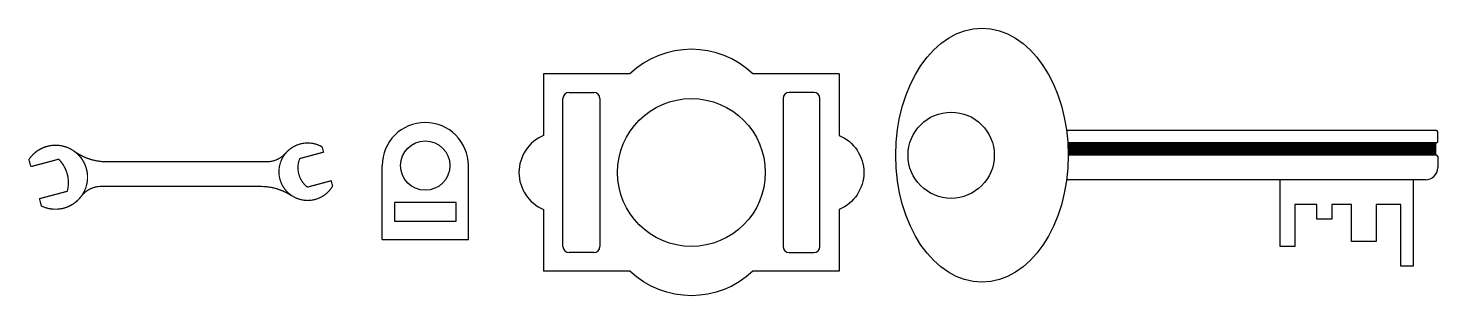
# Model space of a CAD drawing. Header units: millimetres. Extents: x 216 to 1364, y 18 to 235.
import ezdxf

# ---------------------------------------------------------------- set-up
doc = ezdxf.new("R2010")
doc.units = ezdxf.units.MM

msp = doc.modelspace()

# ---------------------------------------------------------------- linework, layer by layer
for p, q in [((1359.4, 151.9), (1059.1, 151.9)), ((1360.4, 142.9), (1360.4, 150.9)), ((1359.4, 141.9), (1060.1, 141.9)), ((1358.7, 141.9), (1358.7, 131.9)), ((1359.4, 131.9), (1060.4, 131.9)), ((1360.4, 130.9), (1360.4, 121.9)), ((503.4, 63.5), (503.4, 123.5)), ((573.4, 63.5), (573.4, 123.5)), ((1350.4, 111.9), (1059.1, 111.9)), ((1232.4, 57.9), (1232.4, 111.9)), ((1350.4, 111.9), (1340.4, 111.9)), ((1340.4, 111.9), (1340.4, 41.9)), ((1262.4, 91.9), (1244.4, 91.9)), ((1244.4, 91.9), (1244.4, 57.9)), ((1262.4, 79.9), (1262.4, 91.9)), ((1290.4, 91.9), (1274.4, 91.9)), ((1274.4, 91.9), (1274.4, 79.9)), ((1290.4, 61.9), (1290.4, 91.9)), ((1330.4, 91.9), (1310.4, 91.9)), ((1310.4, 91.9), (1310.4, 61.9)), ((1330.4, 41.9), (1330.4, 91.9)), ((1274.4, 79.9), (1262.4, 79.9)), ((503.4, 63.5), (573.4, 63.5)), ((1244.4, 57.9), (1232.4, 57.9)), ((1310.4, 61.9), (1290.4, 61.9)), ((1340.4, 41.9), (1330.4, 41.9))]:
    msp.add_line(p, q)
for points in [[(874.5, 197.9), (804.5, 197.9, 0.4), (704.5, 197.9), (634.5, 197.9)], [(634.5, 197.9), (634.5, 147.9, 0.666667), (634.5, 87.9), (634.5, 37.9)], [(874.5, 197.9), (874.5, 147.9, -0.666667), (874.5, 87.9), (874.5, 37.9)], [(874.5, 37.9), (804.5, 37.9, -0.4), (704.5, 37.9), (634.5, 37.9)]]:
    msp.add_lwpolyline(points, format="xyb")
for points in [[(650.2, 57.9), (650.2, 177.9)], [(655.2, 182.9), (675.2, 182.9)], [(680.2, 177.9), (680.2, 57.9)], [(828.9, 177.9), (828.9, 57.9)], [(853.9, 182.9), (833.9, 182.9)], [(858.9, 57.9), (858.9, 177.9)], [(675.2, 52.9), (655.2, 52.9)], [(833.9, 52.9), (853.9, 52.9)]]:
    msp.add_lwpolyline(points)
for points in [[(845.9, 182.9), (845.9, 182.9)], [(513.4, 78.5), (563.4, 78.5), (563.4, 93.5), (513.4, 93.5)], [(845.9, 52.9), (845.9, 52.9)]]:
    msp.add_lwpolyline(points, close=True)
at = {"const_width": 1}
msp.add_lwpolyline([(247.7, 102.6), (247.8, 102.9), (247.9, 103.1), (247.9, 103.3), (248, 103.6), (248, 103.8), (248.1, 104), (248.1, 104.2), (248.1, 104.3), (248.2, 104.4), (248.2, 104.5), (248.2, 104.6), (248.2, 104.8), (248.2, 104.9), (248.3, 105), (248.3, 105.1), (248.3, 105.3), (248.3, 105.4), (248.3, 105.5), (248.4, 105.6), (248.4, 105.7), (248.4, 105.9), (248.4, 106), (248.4, 106.1), (248.5, 106.2), (248.5, 106.4), (248.5, 106.5), (248.5, 106.6), (248.5, 106.7), (248.5, 106.9), (248.5, 107), (248.5, 107.1), (248.6, 107.2), (248.6, 107.4), (248.6, 107.5), (248.6, 107.6), (248.6, 107.7), (248.6, 107.9), (248.6, 108), (248.6, 108.1), (248.6, 108.3), (248.6, 108.4), (248.6, 108.5), (248.6, 108.6), (248.7, 108.8), (248.7, 108.9), (248.7, 109), (248.7, 109.1), (248.7, 109.3), (248.7, 109.4), (248.7, 109.5), (248.7, 109.7), (248.7, 109.8), (248.7, 109.9), (248.7, 110), (248.7, 110.2), (248.7, 110.3), (248.7, 110.4), (248.6, 110.5), (248.6, 110.7), (248.6, 110.8), (248.6, 110.9), (248.6, 111.1), (248.6, 111.2), (248.6, 111.3), (248.6, 111.4), (248.6, 111.6), (248.6, 111.7), (248.6, 111.8), (248.6, 112), (248.5, 112.1), (248.5, 112.2), (248.5, 112.3), (248.5, 112.5), (248.5, 112.6), (248.5, 112.7), (248.5, 112.9), (248.5, 113), (248.4, 113.1), (248.4, 113.2), (248.4, 113.4), (248.4, 113.5), (248.4, 113.6), (248.3, 113.8), (248.3, 113.9), (248.3, 114), (248.3, 114.1), (248.3, 114.3), (248.2, 114.4), (248.2, 114.5), (248.2, 114.7), (248.2, 114.8), (248.1, 114.9), (248.1, 115), (248.1, 115.2), (248.1, 115.3), (248, 115.4), (248, 115.5), (248, 115.7), (247.9, 115.8), (247.9, 115.9), (247.9, 116), (247.9, 116.2), (247.8, 116.3), (247.8, 116.4), (247.8, 116.6), (247.7, 116.7), (247.7, 116.8), (247.7, 116.9), (247.6, 117.1), (247.6, 117.2), (247.5, 117.3), (247.5, 117.4), (247.5, 117.5), (247.4, 117.7), (247.4, 117.8), (247.4, 117.9), (247.3, 118), (247.3, 118.2), (247.2, 118.3), (247.2, 118.4), (247.1, 118.5), (247.1, 118.7), (247.1, 118.8), (247, 118.9), (247, 119), (246.9, 119.1), (246.9, 119.3), (246.8, 119.4), (246.8, 119.5), (246.7, 119.6), (246.7, 119.7), (246.6, 119.9), (246.6, 120), (246.5, 120.1), (246.5, 120.2), (246.4, 120.3), (246.4, 120.5), (246.3, 120.6), (246.3, 120.7), (246.2, 120.8), (246.2, 120.9), (246.1, 121.1), (246.1, 121.2), (246, 121.3), (245.9, 121.4), (245.9, 121.5), (245.8, 121.6), (245.8, 121.7), (245.7, 121.9), (245.7, 122), (245.6, 122.1), (245.5, 122.2), (245.5, 122.3), (245.4, 122.4), (245.4, 122.5), (245.3, 122.7), (245.2, 122.8), (245.2, 122.9), (245.1, 123), (245, 123.1), (245, 123.2), (244.9, 123.3), (244.9, 123.4), (244.8, 123.5), (244.7, 123.6), (244.7, 123.8), (244.6, 123.9), (244.5, 124), (244.5, 124.1), (244.4, 124.2), (244.3, 124.3), (244.2, 124.4), (244.2, 124.5), (244.1, 124.6), (244, 124.7), (244, 124.8), (243.9, 124.9), (243.8, 125), (243.8, 125.1), (243.7, 125.2), (243.6, 125.3), (243.5, 125.4), (243.5, 125.5), (243.4, 125.6), (243.3, 125.7), (243.2, 125.8), (243.2, 125.9), (243.1, 126), (243, 126.1), (242.9, 126.2), (242.9, 126.3), (242.8, 126.4), (242.7, 126.5), (242.6, 126.6), (242.5, 126.7), (242.5, 126.8), (242.4, 126.9), (242.3, 127), (242.2, 127.1), (242.1, 127.2), (242.1, 127.3), (242, 127.4), (241.9, 127.5), (241.8, 127.6), (241.7, 127.8), (241.5, 127.9), (241.3, 128.1), (241.2, 128.3), (241, 128.5), (240.8, 128.6), (240.8, 128.7), (240.8, 128.7), (240.8, 128.7), (240.8, 128.7), (240.7, 128.7), (240.7, 128.7), (240.6, 128.7), (237.2, 127.7), (223.6, 124.1), (220.2, 123.2), (218.5, 122.7), (218.3, 122.7), (218.2, 122.7), (218.2, 122.6), (218.2, 122.6), (218.2, 122.6), (218.2, 122.6), (218.2, 122.6), (218.2, 122.6), (218.2, 122.6), (218.2, 122.7), (218.1, 122.8), (218.1, 123), (217.6, 124.7), (216.7, 128.2), (216.6, 128.3), (216.6, 128.4), (216.6, 128.4), (216.6, 128.4), (216.6, 128.4), (216.6, 128.4), (216.6, 128.4), (216.6, 128.4), (216.6, 128.4), (216.6, 128.4), (216.6, 128.4), (216.7, 128.6), (216.9, 128.8), (217, 129), (217.1, 129.2), (217.3, 129.4), (217.4, 129.5), (217.5, 129.7), (217.7, 129.9), (217.8, 130.1), (217.9, 130.3), (218.1, 130.4), (218.2, 130.6), (218.4, 130.8), (218.5, 131), (218.7, 131.1), (218.8, 131.3), (219, 131.5), (219.2, 131.7), (219.3, 131.8), (219.5, 132), (219.6, 132.2), (219.8, 132.3), (220, 132.5), (220.1, 132.7), (220.3, 132.8), (220.5, 133), (220.7, 133.2), (220.8, 133.3), (220.9, 133.4), (221, 133.5), (221.1, 133.6), (221.2, 133.7), (221.3, 133.7), (221.4, 133.8), (221.5, 133.9), (221.6, 134), (221.7, 134), (221.8, 134.1), (221.9, 134.2), (221.9, 134.3), (222, 134.4), (222.1, 134.4), (222.2, 134.5), (222.3, 134.6), (222.4, 134.7), (222.5, 134.7), (222.6, 134.8), (222.7, 134.9), (222.8, 135), (222.9, 135), (223, 135.1), (223.1, 135.2), (223.2, 135.2), (223.3, 135.3), (223.4, 135.4), (223.5, 135.5), (223.6, 135.5), (223.7, 135.6), (223.8, 135.7), (223.9, 135.7), (224, 135.8), (224.1, 135.9), (224.2, 135.9), (224.4, 136), (224.5, 136.1), (224.6, 136.1), (224.7, 136.2), (224.8, 136.3), (224.9, 136.3), (225, 136.4), (225.1, 136.5), (225.2, 136.5), (225.3, 136.6), (225.4, 136.6), (225.5, 136.7), (225.6, 136.8), (225.8, 136.8), (225.9, 136.9), (226, 136.9), (226.1, 137), (226.2, 137.1), (226.3, 137.1), (226.4, 137.2), (226.5, 137.2), (226.7, 137.3), (226.8, 137.4), (226.9, 137.4), (227, 137.5), (227.1, 137.5), (227.2, 137.6), (227.3, 137.6), (227.5, 137.7), (227.6, 137.7), (227.7, 137.8), (227.8, 137.8), (227.9, 137.9), (228, 137.9), (228.2, 138), (228.3, 138), (228.4, 138.1), (228.5, 138.1), (228.6, 138.2), (228.7, 138.2), (228.9, 138.3), (229, 138.3), (229.1, 138.4), (229.2, 138.4), (229.3, 138.5), (229.5, 138.5), (229.6, 138.5), (229.7, 138.6), (229.8, 138.6), (229.9, 138.7), (230.1, 138.7), (230.2, 138.7), (230.3, 138.8), (230.4, 138.8), (230.6, 138.9), (230.7, 138.9), (230.8, 138.9), (230.9, 139), (231, 139), (231.2, 139), (231.3, 139.1), (231.4, 139.1), (231.5, 139.1), (231.7, 139.2), (231.8, 139.2), (231.9, 139.2), (232, 139.3), (232.2, 139.3), (232.3, 139.3), (232.4, 139.4), (232.5, 139.4), (232.7, 139.4), (232.8, 139.4), (232.9, 139.5), (233, 139.5), (233.2, 139.5), (233.3, 139.5), (233.4, 139.6), (233.5, 139.6), (233.7, 139.6), (233.8, 139.6), (233.9, 139.7), (234.1, 139.7), (234.2, 139.7), (234.3, 139.7), (234.4, 139.7), (234.6, 139.8), (234.7, 139.8), (234.8, 139.8), (234.9, 139.8), (235.1, 139.8), (235.2, 139.8), (235.3, 139.9), (235.5, 139.9), (235.6, 139.9), (235.7, 139.9), (235.8, 139.9), (236, 139.9), (236.1, 139.9), (236.2, 139.9), (236.3, 140), (236.5, 140), (236.6, 140), (236.7, 140), (236.9, 140), (237, 140), (237.1, 140), (237.2, 140), (237.4, 140), (237.5, 140), (237.6, 140), (237.7, 140), (237.9, 140), (238, 140), (238.1, 140), (238.3, 140), (238.4, 140), (238.5, 140), (238.6, 140), (238.8, 140), (238.9, 140), (239, 140), (239.1, 140), (239.3, 140), (239.4, 140), (239.5, 140), (239.6, 140), (239.8, 140), (239.9, 140), (240, 140), (240.1, 140), (240.3, 139.9), (240.4, 139.9), (240.5, 139.9), (240.6, 139.9), (240.8, 139.9), (240.9, 139.9), (241, 139.9), (241.1, 139.9), (241.3, 139.8), (241.4, 139.8), (241.5, 139.8), (241.6, 139.8), (241.8, 139.8), (241.9, 139.8), (242, 139.7), (242.1, 139.7), (242.3, 139.7), (242.4, 139.7), (242.5, 139.7), (242.6, 139.6), (242.7, 139.6), (242.9, 139.6), (243, 139.6), (243.1, 139.6), (243.2, 139.5), (243.4, 139.5), (243.5, 139.5), (243.6, 139.5), (243.7, 139.4), (243.8, 139.4), (244, 139.4), (244.1, 139.4), (244.2, 139.3), (244.3, 139.3), (244.4, 139.3), (244.5, 139.2), (244.7, 139.2), (244.8, 139.2), (244.9, 139.2), (245, 139.1), (245.1, 139.1), (245.2, 139.1), (245.4, 139), (245.5, 139), (245.6, 139), (245.7, 138.9), (245.9, 138.9), (246.2, 138.8), (246.4, 138.7), (246.6, 138.6), (246.8, 138.6), (247.1, 138.5), (247.3, 138.4), (247.5, 138.3), (247.7, 138.2), (248, 138.1), (248.2, 138), (248.4, 138), (248.6, 137.9), (248.8, 137.8), (249, 137.7), (249.2, 137.6), (249.4, 137.5), (249.6, 137.4), (249.8, 137.3), (250.1, 137.2), (250.3, 137.1), (250.5, 137), (250.7, 136.9), (250.9, 136.8), (251, 136.6), (251.2, 136.5), (251.4, 136.4), (251.6, 136.3), (251.8, 136.2), (252, 136.1), (252.2, 136), (252.4, 135.8), (252.6, 135.7), (252.8, 135.6), (252.9, 135.5), (253.1, 135.3), (253.3, 135.2), (253.5, 135.1), (253.7, 134.9), (253.9, 134.8), (254, 134.7), (254.2, 134.5), (254.4, 134.4), (254.6, 134.2), (254.8, 134.1), (255, 133.9), (255.1, 133.8), (255.3, 133.6), (255.5, 133.5), (255.7, 133.3), (255.8, 133.2), (256, 133), (256.2, 132.8), (256.4, 132.7), (256.5, 132.5), (256.7, 132.3), (256.9, 132.2), (256.9, 132.1), (257, 132), (257.1, 131.9), (257.2, 131.8), (257.3, 131.7), (257.4, 131.6), (257.4, 131.5), (257.5, 131.4), (257.6, 131.4), (257.7, 131.3), (257.8, 131.2), (257.8, 131.1), (257.9, 131), (258, 130.9), (258.1, 130.8), (258.2, 130.7), (258.2, 130.6), (258.3, 130.5), (258.4, 130.4), (258.5, 130.3), (258.6, 130.2), (258.6, 130.1), (258.7, 130), (258.8, 129.9), (258.9, 129.8), (258.9, 129.8), (259, 129.7), (259.1, 129.6), (259.2, 129.5), (259.2, 129.4), (259.3, 129.3), (259.4, 129.2), (259.4, 129), (259.5, 128.9), (259.6, 128.8), (259.7, 128.7), (259.7, 128.6), (259.8, 128.5), (259.9, 128.4), (259.9, 128.3), (260, 128.2), (260.1, 128.1), (260.1, 128), (260.2, 127.9), (260.3, 127.8), (260.3, 127.7), (260.4, 127.6), (260.5, 127.5), (260.5, 127.4), (260.6, 127.3), (260.7, 127.2), (260.7, 127), (260.8, 126.9), (260.9, 126.8), (260.9, 126.7), (261, 126.6), (261, 126.5), (261.1, 126.4), (261.2, 126.3), (261.2, 126.2), (261.3, 126), (261.3, 125.9), (261.4, 125.8), (261.5, 125.7), (261.5, 125.6), (261.6, 125.5), (261.6, 125.4), (261.7, 125.2), (261.7, 125.1), (261.8, 125), (261.8, 124.9), (261.9, 124.8), (261.9, 124.7), (262, 124.6), (262, 124.4), (262.1, 124.3), (262.1, 124.2), (262.2, 124.1), (262.2, 124), (262.3, 123.8), (262.3, 123.7), (262.4, 123.6), (262.4, 123.5), (262.5, 123.4), (262.5, 123.3), (262.6, 123.1), (262.6, 123), (262.7, 122.9), (262.7, 122.8), (262.8, 122.6), (262.8, 122.5), (262.8, 122.4), (262.9, 122.3), (262.9, 122.2), (263, 122), (263, 121.9), (263, 121.8), (263.1, 121.7), (263.1, 121.6), (263.1, 121.4), (263.2, 121.3), (263.2, 121.2), (263.3, 121.1), (263.3, 120.9), (263.3, 120.8), (263.4, 120.7), (263.4, 120.6), (263.4, 120.4), (263.4, 120.3), (263.5, 120.2), (263.5, 120.1), (263.5, 119.9), (263.6, 119.8), (263.6, 119.7), (263.6, 119.6), (263.7, 119.4), (263.7, 119.3), (263.7, 119.2), (263.7, 119.1), (263.8, 118.9), (263.8, 118.8), (263.8, 118.7), (263.8, 118.6), (263.8, 118.4), (263.9, 118.3), (263.9, 118.2), (263.9, 118), (263.9, 117.9), (263.9, 117.8), (264, 117.7), (264, 117.5), (264, 117.4), (264, 117.3), (264, 117.2), (264, 117), (264.1, 116.9), (264.1, 116.8), (264.1, 116.7), (264.1, 116.5), (264.1, 116.4), (264.1, 116.3), (264.1, 116.1), (264.1, 116), (264.2, 115.9), (264.2, 115.8), (264.2, 115.6), (264.2, 115.5), (264.2, 115.4), (264.2, 115.3), (264.2, 115.1), (264.2, 115), (264.2, 114.9), (264.2, 114.7), (264.2, 114.6), (264.2, 114.5), (264.2, 114.4), (264.2, 114.2), (264.2, 114.1), (264.2, 114), (264.2, 113.9), (264.2, 113.7), (264.2, 113.6), (264.2, 113.5), (264.2, 113.4), (264.2, 113.2), (264.2, 113.1), (264.2, 113), (264.2, 112.9), (264.2, 112.7), (264.2, 112.6), (264.2, 112.5), (264.2, 112.4), (264.2, 112.2), (264.1, 112.1), (264.1, 112), (264.1, 111.9), (264.1, 111.7), (264.1, 111.6), (264.1, 111.5), (264.1, 111.4), (264.1, 111.2), (264.1, 111.1), (264, 111), (264, 110.9), (264, 110.7), (264, 110.6), (264, 110.5), (264, 110.4), (263.9, 110.3), (263.9, 110.1), (263.9, 110), (263.9, 109.9), (263.9, 109.8), (263.8, 109.7), (263.8, 109.5), (263.8, 109.4), (263.8, 109.3), (263.8, 109.2), (263.7, 109.1), (263.7, 108.9), (263.7, 108.8), (263.7, 108.7), (263.6, 108.6), (263.6, 108.5), (263.6, 108.3), (263.6, 108.2), (263.5, 108.1), (263.5, 108), (263.5, 107.9), (263.4, 107.7), (263.4, 107.6), (263.4, 107.5), (263.3, 107.3), (263.3, 107.1), (263.2, 106.8), (263.1, 106.6), (263.1, 106.4), (263, 106.1), (262.9, 105.9), (262.8, 105.7), (262.8, 105.5), (262.7, 105.3), (262.6, 105), (262.5, 104.8), (262.4, 104.6), (262.4, 104.4), (262.3, 104.2), (262.2, 104), (262.1, 103.7), (262, 103.5), (261.9, 103.3), (261.8, 103.1), (261.7, 102.9), (261.6, 102.7), (261.5, 102.5), (261.4, 102.3), (261.3, 102.1), (261.2, 101.9), (261.1, 101.7), (261, 101.5), (260.9, 101.3), (260.8, 101.1), (260.7, 100.9), (260.6, 100.7), (260.4, 100.6), (260.3, 100.4), (260.2, 100.2), (260.1, 100), (260, 99.8), (259.8, 99.6), (259.7, 99.4), (259.6, 99.2), (259.4, 99), (259.3, 98.8), (259.2, 98.7), (259, 98.5), (258.9, 98.3), (258.7, 98.1), (258.6, 97.9), (258.5, 97.7), (258.3, 97.5), (258.2, 97.4), (258, 97.2), (257.8, 97), (257.7, 96.8), (257.5, 96.6), (257.4, 96.5), (257.2, 96.3), (257.1, 96.2), (257, 96.1), (257, 96), (256.9, 95.9), (256.8, 95.9), (256.7, 95.8), (256.6, 95.7), (256.5, 95.6), (256.4, 95.5), (256.4, 95.4), (256.3, 95.3), (256.2, 95.3), (256.1, 95.2), (256, 95.1), (255.9, 95), (255.8, 94.9), (255.7, 94.8), (255.6, 94.8), (255.6, 94.7), (255.5, 94.6), (255.4, 94.5), (255.3, 94.4), (255.2, 94.4), (255.1, 94.3), (255, 94.2), (254.9, 94.1), (254.8, 94), (254.7, 94), (254.6, 93.9), (254.5, 93.8), (254.4, 93.7), (254.3, 93.6), (254.2, 93.6), (254.1, 93.5), (254, 93.4), (253.9, 93.3), (253.8, 93.3), (253.7, 93.2), (253.6, 93.1), (253.5, 93), (253.4, 93), (253.3, 92.9), (253.2, 92.8), (253.1, 92.8), (253, 92.7), (252.9, 92.6), (252.8, 92.5), (252.7, 92.5), (252.6, 92.4), (252.5, 92.3), (252.4, 92.3), (252.3, 92.2), (252.2, 92.1), (252.1, 92.1), (252, 92), (251.9, 91.9), (251.7, 91.9), (251.6, 91.8), (251.5, 91.7), (251.4, 91.7), (251.3, 91.6), (251.2, 91.5), (251.1, 91.5), (251, 91.4), (250.9, 91.3), (250.8, 91.3), (250.6, 91.2), (250.5, 91.2), (250.4, 91.1), (250.3, 91), (250.2, 91), (250.1, 90.9), (250, 90.9), (249.9, 90.8), (249.7, 90.8), (249.6, 90.7), (249.5, 90.6), (249.4, 90.6), (249.3, 90.5), (249.2, 90.5), (249, 90.4), (248.9, 90.4), (248.8, 90.3), (248.7, 90.3), (248.6, 90.2), (248.5, 90.2), (248.3, 90.1), (248.2, 90.1), (248.1, 90), (248, 90), (247.9, 89.9), (247.8, 89.9), (247.6, 89.8), (247.5, 89.8), (247.4, 89.7), (247.3, 89.7), (247.2, 89.6), (247, 89.6), (246.9, 89.6), (246.8, 89.5), (246.7, 89.5), (246.5, 89.4), (246.4, 89.4), (246.3, 89.4), (246.2, 89.3), (246.1, 89.3), (245.9, 89.2), (245.8, 89.2), (245.7, 89.2), (245.6, 89.1), (245.4, 89.1), (245.3, 89.1), (245.2, 89), (245.1, 89), (244.9, 88.9), (244.8, 88.9), (244.7, 88.9), (244.6, 88.9), (244.4, 88.8), (244.3, 88.8), (244.2, 88.8), (244.1, 88.7), (244, 88.7), (243.8, 88.7), (243.7, 88.6), (243.6, 88.6), (243.4, 88.6), (243.3, 88.6), (243.2, 88.5), (243.1, 88.5), (242.9, 88.5), (242.8, 88.5), (242.7, 88.5), (242.6, 88.4), (242.4, 88.4), (242.3, 88.4), (242.2, 88.4), (242.1, 88.4), (241.9, 88.3), (241.8, 88.3), (241.7, 88.3), (241.6, 88.3), (241.4, 88.3), (241.3, 88.3), (241.2, 88.2), (241.1, 88.2), (240.9, 88.2), (240.8, 88.2), (240.7, 88.2), (240.5, 88.2), (240.4, 88.2), (240.3, 88.2), (240.2, 88.1), (240, 88.1), (239.9, 88.1), (239.8, 88.1), (239.7, 88.1), (239.5, 88.1), (239.4, 88.1), (239.3, 88.1), (239.2, 88.1), (239, 88.1), (238.9, 88.1), (238.8, 88.1), (238.7, 88.1), (238.5, 88.1), (238.4, 88.1), (238.3, 88.1), (238.1, 88.1), (238, 88.1), (237.9, 88.1), (237.8, 88.1), (237.6, 88.1), (237.5, 88.1), (237.4, 88.1), (237.3, 88.1), (237.1, 88.1), (237, 88.1), (236.9, 88.1), (236.8, 88.1), (236.7, 88.1), (236.5, 88.1), (236.4, 88.1), (236.3, 88.1), (236.2, 88.2), (236, 88.2), (235.9, 88.2), (235.8, 88.2), (235.7, 88.2), (235.5, 88.2), (235.4, 88.2), (235.3, 88.2), (235.2, 88.3), (235.1, 88.3), (234.9, 88.3), (234.8, 88.3), (234.7, 88.3), (234.6, 88.3), (234.4, 88.3), (234.3, 88.4), (234.2, 88.4), (234.1, 88.4), (234, 88.4), (233.8, 88.4), (233.7, 88.5), (233.6, 88.5), (233.5, 88.5), (233.4, 88.5), (233.3, 88.6), (233.1, 88.6), (233, 88.6), (232.9, 88.6), (232.7, 88.7), (232.4, 88.7), (232.2, 88.8), (232, 88.8), (231.7, 88.9), (231.5, 89), (231.3, 89), (231, 89.1), (230.8, 89.2), (230.6, 89.2), (230.4, 89.3), (230.2, 89.4), (229.9, 89.4), (229.7, 89.5), (229.5, 89.6), (229.3, 89.7), (229.1, 89.7), (228.8, 89.8), (228.6, 89.9), (228.4, 90), (228.2, 90.1), (228, 90.2), (227.8, 90.3), (227.6, 90.4), (227.4, 90.4), (227.2, 90.5), (227, 90.6), (226.8, 90.7), (226.7, 90.8), (226.7, 90.8), (226.7, 90.8), (226.7, 90.8), (226.7, 90.8), (226.7, 90.8), (226.7, 90.8), (226.7, 90.8), (226.6, 91), (226.4, 91.9), (225.5, 95.4), (225.2, 96.3), (225.2, 96.5), (225.2, 96.5), (225.2, 96.6), (225.2, 96.6), (225.2, 96.6), (225.2, 96.6), (225.2, 96.6), (225.2, 96.6), (225.2, 96.6), (225.2, 96.6), (225.2, 96.6), (225.6, 96.7), (227.3, 97.2), (234.1, 99), (247.7, 102.6)], close=True, dxfattribs=at)
msp.add_lwpolyline([(463.2, 106.9), (462, 111.2), (442.7, 106, -0.333333), (436.5, 129.2), (455.8, 134.4), (454.7, 138.7, 2.424242)], format="xyb", close=True, dxfattribs=at)
for points, const_width in [([(1358.7, 136.9), (1060.3, 137)], 10), ([(435.7, 126.6), (435.7, 126.6)], 1)]:
    msp.add_lwpolyline(points, dxfattribs=dict(const_width=const_width))
for points in [[(253.4, 135.1, 0.157614), (279.8, 126.6), (409.8, 126.6, 0.220233), (425.1, 133.7)], [(429.9, 99, 0.14806), (405, 106.6), (275.1, 106.6, 0.237016), (259.1, 98.5)]]:
    msp.add_lwpolyline(points, format="xyb", dxfattribs=at)
for centre, radius in [((754.5, 117.9), 60), ((965.4, 131.9), 35), ((538.4, 123.5), 20)]:
    msp.add_circle(centre, radius)
for centre, radius, start, end in [((655.2, 177.9), 5, 90, 180), ((675.2, 177.9), 5, 0, 90), ((833.9, 177.9), 5, 90, 180), ((853.9, 177.9), 5, 0, 90), ((538.4, 123.5), 35, 360, 180), ((1359.4, 150.9), 1, 0, 90), ((1359.4, 142.9), 1, 270, 0), ((1359.4, 130.9), 1, 0, 90), ((1350.4, 121.9), 10, 270, 0), ((655.2, 57.9), 5, 180, 270), ((675.2, 57.9), 5, 270, 0), ((833.9, 57.9), 5, 180, 270), ((853.9, 57.9), 5, 270, 0)]:
    msp.add_arc(centre, radius, start, end)
msp.add_ellipse((990.4, 131.9), major_axis=(0, -103.1), ratio=0.6791)

doc.saveas('drawing.dxf')
